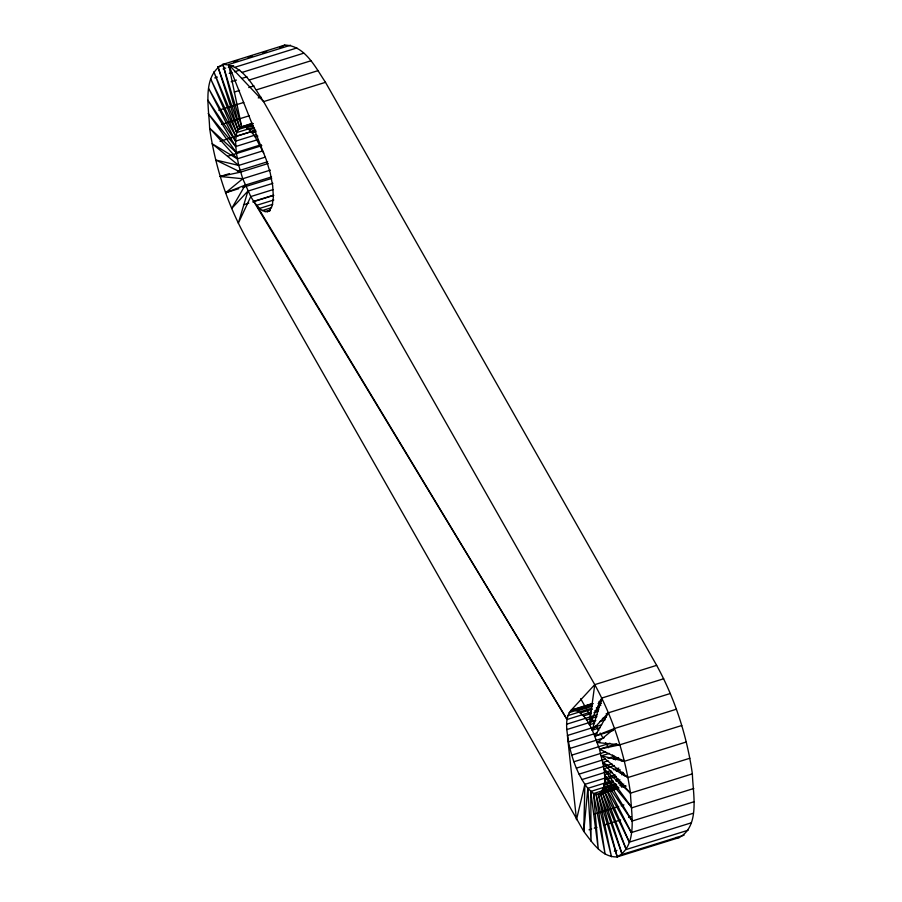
<?xml version="1.0" encoding="UTF-8"?>
<svg xmlns="http://www.w3.org/2000/svg" width="902" height="902" viewBox="0 0 902 902"><rect width="100%" height="100%" fill="white"/><g stroke="black" fill="none" stroke-linecap="round" stroke-linejoin="round"><path stroke-width="1.35" d="M615.164 774.919L584.868 784.357L583.763 831.418C592.095 842.242 601.758 857.543 617.216 856.9L679.116 837.608C700.448 825.939 692.894 793.749 692.375 773.86C686.929 735.998 675.079 698.926 656.656 665.349L325.498 82.33C315.61 67.639 305.034 45.517 284.784 45.1L222.884 64.392C201.552 76.061 209.106 108.251 209.625 128.14C215.071 166.002 226.921 203.074 245.344 236.651L583.763 831.418L587.833 788.337C577.483 774.852 571.924 758.311 568.44 741.85C567.211 731.747 564.043 719.39 570.786 710.596L594.756 684.641L656.656 665.349M590.776 712.095L567.076 719.492L250.767 196.568L242.739 178.743L238.726 165.427L236.256 152.483L235.569 141.163L236.719 132.583L239.616 127.577L252.177 123.303M612.864 780.534L587.833 788.337L593.539 793.546L598.466 794.707C610.767 783.77 602.096 763.036 599.537 749.167C593.798 735.243 589.288 713.832 572.804 709.603L570.786 710.596L593.166 703.616M618.22 788.551L598.466 794.707L617.216 856.9C638.548 845.219 630.994 813.04 630.475 793.151C625.03 755.29 613.18 718.217 594.756 684.641L263.598 101.622C253.71 86.93 243.145 64.809 222.884 64.392L239.616 127.577L252.785 123.473M580.651 698.723L594.576 723.212L589.344 724.723L594.756 684.641M584.868 784.357L576.502 819.67L567.414 735.502L601.657 724.825M272.923 183.32L247.903 191.111L238.308 223.245L250.767 196.568L273.148 189.589M600.101 727.711L592.197 730.18L601.792 698.047L663.692 678.755M589.344 724.723L601.792 698.047M271.547 176.916L245.209 185.124L231.679 208.497L247.903 191.111M613.326 730.417L594.892 736.167L608.433 712.794L670.321 693.503M592.197 730.18L608.433 712.794M238.771 188.676L225.601 192.78L242.739 178.743L270.397 170.117M681.765 725.512L619.866 744.804L597.361 742.549L614.499 728.512L676.399 709.22M279.812 47.535L284.784 45.1M273.464 195.182L253.71 201.338C257.104 205.735 261.016 211.947 267.308 211.688L269.326 210.696L272.224 205.69L273.374 197.11L272.686 185.789L270.217 172.846L266.203 159.53L228.623 64.527L290.523 45.235M225.601 192.78L245.209 185.124M594.892 736.167L614.499 728.512M252.459 125.074L237.97 129.584L217.912 66.827L223.189 65.192M233.719 61.911L237.666 60.671M248.208 57.39L252.154 56.161M262.696 52.88L266.642 51.639M223.065 68.913L225.703 68.101M228.341 67.278L233.607 65.632M235.005 67.244L296.905 47.953M214.732 77.91L217.371 77.098M229.221 73.4L231.859 72.577M234.486 71.754L239.763 70.119M241.871 72.464L303.771 53.173M231.183 81.744L236.448 80.098M241.713 78.451L246.99 76.817M249.042 80.075L310.931 60.784M234.272 92.06L239.537 90.414M248.749 87.55L254.026 85.904M256.337 89.873L318.237 70.581M218.746 110.236L243.765 102.433M258.254 97.923L260.892 97.1M325.498 82.33L263.598 101.622L228.623 64.527L241.635 126.584L243.968 126.641L253.191 123.766M221.486 124.442L249.132 115.817M243.968 126.641L246.562 127.746L253.146 125.694M255.672 130.305L235.918 136.461L210.786 79.15L236.719 132.583L253.845 127.238M246.562 127.746L249.347 129.865L254.623 128.219M220.054 141.298L255.616 130.215M249.347 129.865L252.267 132.955L256.213 131.726M258.062 139.562L235.681 146.541L207.934 100.269L235.569 141.163L256.63 134.59M252.267 132.955L255.232 136.935L257.871 136.112M262.302 151.029L237.282 158.831L209.625 128.14L236.256 152.483L261.276 144.681M227.575 156.317L261.817 145.65M268.221 163.499L240.563 172.124L215.713 160.015L238.726 165.427L265.064 157.219M242.739 178.743L220.235 176.488L229.458 173.612M237.361 171.155L267.646 161.717M242.717 187.447L271.694 178.416M243.529 204.799L248.794 203.164M252.74 201.924L273.813 195.362M273.802 199.985L256.675 205.318L567.076 719.492M259.596 208.407L272.765 204.303M262.381 210.527L271.592 207.652M264.974 211.632L270.239 209.986M267.308 211.688L269.935 210.865M572.804 709.603L592.558 703.447M599.142 701.395L601.769 700.572M575.126 709.66L592.253 704.327M598.838 702.275L601.476 701.452M569.128 712.614L591.52 705.635M598.105 703.583L600.732 702.759M577.72 710.765L592.208 706.243M598.793 704.191L601.431 703.38M567.888 715.602L591.588 708.205M598.173 706.153L600.811 705.341M580.516 712.884L592.366 709.186M596.312 707.957L598.951 707.134M594.734 710.866L598.68 709.637M583.425 715.974L591.329 713.516M593.956 712.693L597.913 711.464M566.727 724.182L597.011 714.745M586.39 719.954L596.932 716.673M606.144 713.798L608.782 712.975M566.839 729.56L595.805 720.529M602.401 718.477L606.347 717.248M599.875 721.442L605.141 719.807M568.44 741.85L597.417 732.819M569.884 748.446L604.126 737.78M597.361 742.549L599.999 741.726M571.721 755.143L609.921 743.237M686.287 741.985L624.387 761.277L599.537 749.167L616.664 743.834M573.897 761.762L605.513 751.918M689.85 758.244L627.95 777.535L601.375 755.865L609.278 753.395M576.367 768.143L605.343 759.112M607.982 758.3L614.566 756.248M692.375 773.86L630.475 793.151L602.818 762.461L608.095 760.826M613.36 759.18L618.625 757.533M579.061 774.141L611.984 763.87M621.207 761.006L623.846 760.183M693.796 788.483L631.896 807.775L603.844 768.808L614.386 765.527M581.925 779.587L610.891 770.556M613.529 769.733L618.795 768.087M694.066 801.731L632.178 821.023L604.43 774.75L612.323 772.292M616.28 771.052L620.226 769.823M620.429 773.273L623.068 772.45M693.21 813.277L631.31 832.569L604.543 780.129L616.393 776.442M621.658 774.795L624.297 773.972M615.491 779.723L618.129 778.9M691.214 822.849L629.314 842.141L604.182 784.83L613.405 781.955M616.043 781.132L619.99 779.903M587.833 788.337L591.069 841.216L590.754 791.426L615.773 783.624M618.411 782.812L621.038 781.989M688.147 830.212L626.247 849.504L603.382 788.709L616.551 784.605M619.178 783.793L621.816 782.97M590.754 791.426L598.229 848.827L593.539 793.546L617.239 786.161M619.877 785.338L623.823 784.109M684.088 835.173L622.188 854.465L602.13 791.708L617.938 786.781M620.576 785.958L623.203 785.135M593.539 793.546L605.095 854.047L596.132 794.651L618.524 787.672M622.47 786.443L625.109 785.619M617.216 856.9L600.484 793.715L618.919 787.976M621.557 787.153L625.503 785.924M623.485 786.905L626.123 786.093M593.617 814.337L618.648 806.535M621.275 805.723L623.913 804.9M589.029 829.784L591.667 828.961M594.294 828.137L596.932 827.314M603.517 825.262L620.632 819.929M628.536 817.471L631.174 816.648M614.318 851.172L616.945 850.349M220.235 176.488L240.563 172.124M599.537 749.167L619.866 744.804M675.666 837.53L679.116 837.608M601.375 755.865L624.387 761.277M237.282 158.831L212.15 143.756L238.726 165.427M602.818 762.461L627.95 777.535M603.844 768.808L630.475 793.151M235.681 146.541L208.204 113.517L236.256 152.483M604.43 774.75L631.896 807.775M604.543 780.129L632.178 821.023M255.232 136.935L263.734 153.148M595.963 725.67L598.748 730.564M600.134 733.01L602.919 737.915M605.704 742.82L608.489 747.713M612.661 755.064L615.446 759.958M622.403 772.213L624.488 775.889M235.918 136.461L208.79 88.723L235.569 141.163M604.182 784.83L631.31 832.569M603.382 788.709L629.314 842.141M602.13 791.708L626.247 849.504M237.97 129.584L213.853 71.788L236.719 132.583M600.484 793.715L622.188 854.465M217.912 66.827L239.616 127.577M222.884 64.392L241.635 126.584M596.132 794.651L611.477 856.765L598.466 794.707"/></g></svg>
